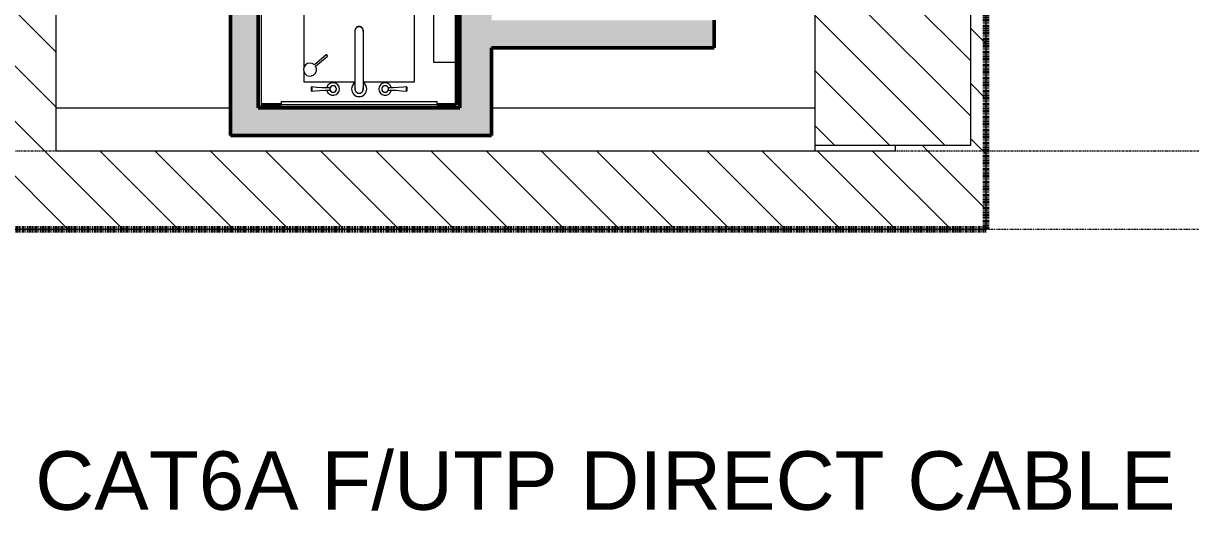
# Model space of a CAD drawing. Header units: inches. Extents: x -1205 to 1409, y -1117 to 895.
# Drawn here: x 156.3 to 335.8, y -1097.4 to -1022.5 of the extents above; entities that cross this region are included whole.
import ezdxf

# ---------------------------------------------------------------- set-up
doc = ezdxf.new("R2010")
doc.units = ezdxf.units.IN
doc.header["$MEASUREMENT"] = 0
for name, pattern in [('Double Dash 3_8_', [1, 0.375, -0.125, 0.125, -0.125, 0.125, -0.125]), ('Double Dash 3_8__2_', [1, 0.375, -0.125, 0.125, -0.125, 0.125, -0.125]), ('Grid Line 1_4_', [0.4375, 0.25, -0.0625, 0.0625, -0.0625])]:
    doc.linetypes.add(name, pattern=pattern)
for name, color, linetype, lineweight in [('A-DETL', 90, 'Continuous', 13), ('A-WALL', 113, 'Continuous', 13), ('A-WALL-PATT', 111, 'Continuous', 13), ('C-PROP-LINE', 91, 'Double Dash 3_8_', 20), ('G-ANNO-TEXT', 231, 'Continuous', 9), ('I-WALL', 2, 'Continuous', 13), ('P-SANR-FIXT', 6, 'Continuous', 9), ('Q-CASE', 31, 'Continuous', 9), ('Q-SPCQ', 91, 'Continuous', 13), ('S-COLS', 52, 'Continuous', 13), ('S-GRID', 1, 'Continuous', 9)]:
    doc.layers.add(name, color=color, linetype=linetype, lineweight=lineweight)
doc.styles.add('Arial_3', font='arial.ttf', dxfattribs={"height": 9})
pattern_1 = [(135, (0, 0), (-4.24264, -4.24264), [])]

# ---------------------------------------------------------------- blocks, each defined once
blk = doc.blocks.new('Concrete-Square-Column - 36 x 24-3368446-8TH FLOOR TELECOM PLAN')
at = {"layer": 'S-COLS', "lineweight": 9}
h = blk.add_hatch(dxfattribs=at)
h.set_pattern_fill('FP_7', color=53, style=0, pattern_type=2)
h.set_pattern_definition([(45, (1023.244, 290.023), (-4.24264, 4.24264), [])])
h.paths.add_polyline_path([(-18, -12), (18, -12), (18, 12), (-18, 12)], flags=0)
at = {"layer": 'S-COLS', "color": 133, "lineweight": 20}
for p, q in [((18, 12), (-18, 12)), ((-18, 12), (-18, -12)), ((18, -12), (18, 12)), ((-18, -12), (18, -12))]:
    blk.add_line(p, q, dxfattribs=at)
blk = doc.blocks.new('Basic Wall _ Wall Tile - Restroom 3x6  - 1_2_ Higher - ___-2712120-8TH FLOOR TELECOM PLAN')
at = {"layer": 'A-WALL-PATT', "lineweight": 9}
h = blk.add_hatch(dxfattribs=at)
h.set_pattern_fill('FP_37', style=0, pattern_type=2)
h.set_pattern_definition([(90, (192.96, -1034.994), (-6, 4e-16), [8.5, 0]), (0, (192.96, -1030.744), (0, -8.5), [6, 0]), (0, (192.96, -1034.994), (0, -8.5), [6, 0]), (0, (192.96, -1026.494), (0, -8.5), [6, 0])])
h.paths.add_polyline_path([(192.96, -1035.24), (192.96, -1034.99), (192.75, -1035.24), (192.78, -1035.24)], flags=0)
at = {"layer": 'I-WALL', "color": 253}
blk.add_line((192.96, -1035.24), (192.71, -1035.24), dxfattribs=at)
blk = doc.blocks.new('Sink-Undercounter-Kohler-Caxton-2210 - Vitreous_China-0-White-2565048-8TH FLOOR TELECOM PLAN')
at = {"layer": 'P-SANR-FIXT'}
for p, q in [((-0.65, 7), (-8.5, 7)), ((-8.5, 7), (-8.5, -7)), ((8.5, 7), (0.62, 7)), ((8.5, 5.34), (8.5, 7)), ((8.5, -7), (8.5, 4.85)), ((-8.5, -7), (8.5, -7))]:
    blk.add_line(p, q, dxfattribs=at)
blk = doc.blocks.new('Faucet-Bath_Deck-Mount_Transitional_Nexus_TB794DD_TOTO - TB794DD-2566225-8TH FLOOR TELECOM PLAN')
at = {"layer": 'P-SANR-FIXT', "color": 53}
for p, q in [((-7.27, 0.31), (-7.27, 0.23)), ((-7.27, 0.23), (-7.27, 0.28)), ((7.27, 0.23), (7.27, 0.32)), ((-7.27, -0.23), (-7.27, -0.31)), ((7.27, -0.23), (7.27, -0.28)), ((7.27, -0.32), (7.27, -0.23)), ((-0.65, -1.86), (-0.65, -6.87)), ((0.65, -6.87), (0.65, -1.86)), ((-0.65, -8.91), (-0.65, -8.92)), ((-0.65, -8.92), (-0.65, -8.98)), ((0.65, -8.92), (0.65, -8.91)), ((0.65, -8.98), (0.65, -8.92))]:
    blk.add_line(p, q, dxfattribs=at)
at = {"layer": 'P-SANR-FIXT', "color": 53, "flags": 128}
for points in [[(-7.33, 0), (-7.33, 0.08), (-7.32, 0.16), (-7.31, 0.24), (-7.3, 0.31), (-7.29, 0.37)], [(-7.29, 0.37), (-7.29, 0.37), (-7.29, 0.37), (-7.29, 0.37), (-7.29, 0.37), (-7.29, 0.37), (-7.29, 0.37), (-7.29, 0.37), (-7.29, 0.38), (-7.29, 0.38), (-7.29, 0.38), (-7.29, 0.38), (-7.29, 0.38), (-7.29, 0.38), (-7.29, 0.38), (-7.29, 0.38), (-7.28, 0.38), (-7.28, 0.38), (-7.28, 0.38), (-7.28, 0.38), (-7.28, 0.38), (-7.28, 0.39), (-7.28, 0.39), (-7.28, 0.39), (-7.28, 0.39), (-7.28, 0.39), (-7.28, 0.39), (-7.27, 0.39), (-7.27, 0.39), (-7.27, 0.39), (-7.27, 0.39), (-7.27, 0.39), (-7.27, 0.39), (-7.27, 0.39), (-7.27, 0.39), (-7.27, 0.39)], [(-7.27, 0.39), (-6.49, 0.31), (-5.71, 0.25), (-4.92, 0.23), (-4.45, 0.24)], [(-3.49, 0), (-3.49, 0.02), (-3.49, 0.04), (-3.49, 0.06), (-3.5, 0.08), (-3.5, 0.1), (-3.51, 0.12), (-3.51, 0.14), (-3.52, 0.16), (-3.52, 0.18), (-3.53, 0.2), (-3.54, 0.22), (-3.55, 0.24), (-3.56, 0.25), (-3.57, 0.27), (-3.58, 0.29), (-3.59, 0.3), (-3.6, 0.32), (-3.62, 0.34), (-3.63, 0.35), (-3.65, 0.37), (-3.66, 0.38), (-3.68, 0.39), (-3.69, 0.41), (-3.71, 0.42), (-3.72, 0.43), (-3.74, 0.44), (-3.76, 0.45), (-3.78, 0.46), (-3.8, 0.47), (-3.82, 0.47), (-3.83, 0.48), (-3.85, 0.49), (-3.87, 0.49), (-3.89, 0.5), (-3.91, 0.5), (-3.93, 0.5), (-3.95, 0.51), (-3.97, 0.51), (-3.99, 0.51), (-4.01, 0.51), (-4.04, 0.51), (-4.06, 0.51), (-4.08, 0.5), (-4.1, 0.5), (-4.12, 0.5), (-4.14, 0.49), (-4.15, 0.48), (-4.17, 0.48), (-4.19, 0.47), (-4.21, 0.46), (-4.23, 0.45), (-4.25, 0.44), (-4.27, 0.43), (-4.28, 0.42), (-4.3, 0.41), (-4.32, 0.4), (-4.33, 0.39), (-4.35, 0.37), (-4.36, 0.36), (-4.38, 0.34), (-4.39, 0.33), (-4.4, 0.31), (-4.41, 0.3), (-4.43, 0.28), (-4.44, 0.26), (-4.45, 0.24), (-4.46, 0.23), (-4.46, 0.21), (-4.47, 0.19), (-4.48, 0.17), (-4.49, 0.15), (-4.49, 0.13), (-4.5, 0.11), (-4.5, 0.09), (-4.5, 0.07), (-4.51, 0.05), (-4.51, 0.03), (-4.51, 0.01), (-4.51, 0)], [(4.51, 0), (4.51, 0.02), (4.51, 0.04), (4.51, 0.06), (4.5, 0.08), (4.5, 0.1), (4.49, 0.12), (4.49, 0.14), (4.48, 0.16), (4.48, 0.18), (4.47, 0.2), (4.46, 0.22), (4.45, 0.24), (4.44, 0.25), (4.43, 0.27), (4.42, 0.29), (4.41, 0.3), (4.4, 0.32), (4.38, 0.34), (4.37, 0.35), (4.35, 0.37), (4.34, 0.38), (4.32, 0.39), (4.31, 0.41), (4.29, 0.42), (4.28, 0.43), (4.26, 0.44), (4.24, 0.45), (4.22, 0.46), (4.2, 0.47), (4.18, 0.47), (4.17, 0.48), (4.15, 0.49), (4.13, 0.49), (4.11, 0.5), (4.09, 0.5), (4.07, 0.5), (4.05, 0.51), (4.03, 0.51), (4.01, 0.51), (3.99, 0.51), (3.96, 0.51), (3.94, 0.51), (3.92, 0.5), (3.9, 0.5), (3.88, 0.5), (3.86, 0.49), (3.85, 0.48), (3.83, 0.48), (3.81, 0.47), (3.79, 0.46), (3.77, 0.45), (3.75, 0.44), (3.73, 0.43), (3.72, 0.42), (3.7, 0.41), (3.68, 0.4), (3.67, 0.39), (3.65, 0.37), (3.64, 0.36), (3.62, 0.34), (3.61, 0.33), (3.6, 0.31), (3.59, 0.3), (3.57, 0.28), (3.56, 0.26), (3.55, 0.24), (3.54, 0.23), (3.54, 0.21), (3.53, 0.19), (3.52, 0.17), (3.51, 0.15), (3.51, 0.13), (3.5, 0.11), (3.5, 0.09), (3.5, 0.07), (3.49, 0.05), (3.49, 0.03), (3.49, 0.01), (3.49, 0)], [(4.45, 0.24), (5.23, 0.24), (6.02, 0.27), (6.8, 0.34), (7.27, 0.39)], [(7.27, 0.39), (7.27, 0.39), (7.27, 0.39), (7.27, 0.39), (7.27, 0.39), (7.27, 0.39), (7.27, 0.39), (7.27, 0.39), (7.28, 0.39), (7.28, 0.39), (7.28, 0.39), (7.28, 0.39), (7.28, 0.39), (7.28, 0.39), (7.28, 0.39), (7.28, 0.38), (7.28, 0.38), (7.28, 0.38), (7.28, 0.38), (7.29, 0.38), (7.29, 0.38), (7.29, 0.38), (7.29, 0.38), (7.29, 0.38), (7.29, 0.38), (7.29, 0.38), (7.29, 0.38), (7.29, 0.37), (7.29, 0.37), (7.29, 0.37), (7.29, 0.37), (7.29, 0.37), (7.29, 0.37), (7.29, 0.37), (7.29, 0.37), (7.29, 0.37)], [(7.29, 0.37), (7.31, 0.29), (7.32, 0.21), (7.32, 0.13), (7.33, 0.06), (7.33, 0)], [(7.33, 0), (7.33, -0.08), (7.32, -0.16), (7.31, -0.24), (7.3, -0.31), (7.29, -0.37)], [(-7.29, -0.37), (-7.31, -0.29), (-7.32, -0.21), (-7.32, -0.13), (-7.33, -0.05), (-7.33, 0)], [(-7.27, -0.39), (-7.27, -0.39), (-7.27, -0.39), (-7.27, -0.39), (-7.27, -0.39), (-7.27, -0.39), (-7.27, -0.39), (-7.27, -0.39), (-7.28, -0.39), (-7.28, -0.39), (-7.28, -0.39), (-7.28, -0.39), (-7.28, -0.39), (-7.28, -0.39), (-7.28, -0.39), (-7.28, -0.38), (-7.28, -0.38), (-7.28, -0.38), (-7.28, -0.38), (-7.29, -0.38), (-7.29, -0.38), (-7.29, -0.38), (-7.29, -0.38), (-7.29, -0.38), (-7.29, -0.38), (-7.29, -0.38), (-7.29, -0.38), (-7.29, -0.37), (-7.29, -0.37), (-7.29, -0.37), (-7.29, -0.37), (-7.29, -0.37), (-7.29, -0.37), (-7.29, -0.37), (-7.29, -0.37), (-7.29, -0.37)], [(-4.45, -0.24), (-5.23, -0.24), (-6.02, -0.27), (-6.8, -0.34), (-7.27, -0.39)], [(-4.51, 0), (-4.51, -0.02), (-4.51, -0.04), (-4.51, -0.06), (-4.5, -0.08), (-4.5, -0.1), (-4.49, -0.12), (-4.49, -0.14), (-4.48, -0.16), (-4.48, -0.18), (-4.47, -0.2), (-4.46, -0.22), (-4.45, -0.24), (-4.44, -0.25), (-4.43, -0.27), (-4.42, -0.29), (-4.41, -0.3), (-4.4, -0.32), (-4.38, -0.34), (-4.37, -0.35), (-4.35, -0.37), (-4.34, -0.38), (-4.32, -0.39), (-4.31, -0.41), (-4.29, -0.42), (-4.28, -0.43), (-4.26, -0.44), (-4.24, -0.45), (-4.22, -0.46), (-4.2, -0.47), (-4.18, -0.47), (-4.17, -0.48), (-4.15, -0.49), (-4.13, -0.49), (-4.11, -0.5), (-4.09, -0.5), (-4.07, -0.5), (-4.05, -0.51), (-4.03, -0.51), (-4.01, -0.51), (-3.99, -0.51), (-3.96, -0.51), (-3.94, -0.51), (-3.92, -0.5), (-3.9, -0.5), (-3.88, -0.5), (-3.86, -0.49), (-3.85, -0.48), (-3.83, -0.48), (-3.81, -0.47), (-3.79, -0.46), (-3.77, -0.45), (-3.75, -0.44), (-3.73, -0.43), (-3.72, -0.42), (-3.7, -0.41), (-3.68, -0.4), (-3.67, -0.39), (-3.65, -0.37), (-3.64, -0.36), (-3.62, -0.34), (-3.61, -0.33), (-3.6, -0.31), (-3.59, -0.3), (-3.57, -0.28), (-3.56, -0.26), (-3.55, -0.24), (-3.54, -0.23), (-3.54, -0.21), (-3.53, -0.19), (-3.52, -0.17), (-3.51, -0.15), (-3.51, -0.13), (-3.5, -0.11), (-3.5, -0.09), (-3.5, -0.07), (-3.49, -0.05), (-3.49, -0.03), (-3.49, -0.01), (-3.49, 0)], [(-0.65, 0), (-0.65, 0), (-0.65, -0.01), (-0.65, -0.01), (-0.65, -0.03), (-0.65, -0.04), (-0.65, -0.06), (-0.65, -0.08), (-0.65, -0.1), (-0.65, -0.13), (-0.65, -0.15), (-0.65, -0.19), (-0.65, -0.22), (-0.65, -0.26), (-0.65, -0.3), (-0.65, -0.34), (-0.65, -0.39), (-0.65, -0.44), (-0.65, -0.49), (-0.65, -0.54), (-0.65, -0.59), (-0.65, -0.65), (-0.65, -0.71), (-0.65, -0.77), (-0.65, -0.83), (-0.65, -0.9), (-0.65, -0.97), (-0.65, -1.03), (-0.65, -1.1), (-0.65, -1.18), (-0.65, -1.25), (-0.65, -1.32), (-0.65, -1.4), (-0.65, -1.47), (-0.65, -1.55), (-0.65, -1.62), (-0.65, -1.7), (-0.65, -1.78), (-0.65, -1.86)], [(0.65, -1.86), (0.65, -1.78), (0.65, -1.7), (0.65, -1.62), (0.65, -1.54), (0.65, -1.47), (0.65, -1.39), (0.65, -1.32), (0.65, -1.25), (0.65, -1.17), (0.65, -1.1), (0.65, -1.03), (0.65, -0.96), (0.65, -0.9), (0.65, -0.83), (0.65, -0.77), (0.65, -0.71), (0.65, -0.65), (0.65, -0.59), (0.65, -0.54), (0.65, -0.48), (0.65, -0.43), (0.65, -0.39), (0.65, -0.34), (0.65, -0.3), (0.65, -0.26), (0.65, -0.22), (0.65, -0.19), (0.65, -0.15), (0.65, -0.12), (0.65, -0.1), (0.65, -0.08), (0.65, -0.06), (0.65, -0.04), (0.65, -0.02), (0.65, -0.01), (0.65, -0.01), (0.65, 0), (0.65, 0)], [(3.49, 0), (3.49, -0.02), (3.49, -0.04), (3.49, -0.06), (3.5, -0.08), (3.5, -0.1), (3.51, -0.12), (3.51, -0.14), (3.52, -0.16), (3.52, -0.18), (3.53, -0.2), (3.54, -0.22), (3.55, -0.24), (3.56, -0.25), (3.57, -0.27), (3.58, -0.29), (3.59, -0.3), (3.6, -0.32), (3.62, -0.34), (3.63, -0.35), (3.65, -0.37), (3.66, -0.38), (3.68, -0.39), (3.69, -0.41), (3.71, -0.42), (3.72, -0.43), (3.74, -0.44), (3.76, -0.45), (3.78, -0.46), (3.8, -0.47), (3.82, -0.47), (3.83, -0.48), (3.85, -0.49), (3.87, -0.49), (3.89, -0.5), (3.91, -0.5), (3.93, -0.5), (3.95, -0.51), (3.97, -0.51), (3.99, -0.51), (4.01, -0.51), (4.04, -0.51), (4.06, -0.51), (4.08, -0.5), (4.1, -0.5), (4.12, -0.5), (4.14, -0.49), (4.15, -0.48), (4.17, -0.48), (4.19, -0.47), (4.21, -0.46), (4.23, -0.45), (4.25, -0.44), (4.27, -0.43), (4.28, -0.42), (4.3, -0.41), (4.32, -0.4), (4.33, -0.39), (4.35, -0.37), (4.36, -0.36), (4.38, -0.34), (4.39, -0.33), (4.4, -0.31), (4.41, -0.3), (4.43, -0.28), (4.44, -0.26), (4.45, -0.24), (4.46, -0.23), (4.46, -0.21), (4.47, -0.19), (4.48, -0.17), (4.49, -0.15), (4.49, -0.13), (4.5, -0.11), (4.5, -0.09), (4.5, -0.07), (4.51, -0.05), (4.51, -0.03), (4.51, -0.01), (4.51, 0)], [(7.27, -0.39), (6.49, -0.31), (5.71, -0.25), (4.92, -0.23), (4.45, -0.24)], [(7.29, -0.37), (7.29, -0.37), (7.29, -0.37), (7.29, -0.37), (7.29, -0.37), (7.29, -0.37), (7.29, -0.37), (7.29, -0.37), (7.29, -0.38), (7.29, -0.38), (7.29, -0.38), (7.29, -0.38), (7.29, -0.38), (7.29, -0.38), (7.29, -0.38), (7.29, -0.38), (7.28, -0.38), (7.28, -0.38), (7.28, -0.38), (7.28, -0.38), (7.28, -0.38), (7.28, -0.39), (7.28, -0.39), (7.28, -0.39), (7.28, -0.39), (7.28, -0.39), (7.28, -0.39), (7.27, -0.39), (7.27, -0.39), (7.27, -0.39), (7.27, -0.39)], [(7.27, -0.39), (7.27, -0.39), (7.27, -0.39), (7.27, -0.39), (7.27, -0.39), (7.27, -0.39)], [(-0.65, -6.87), (-0.65, -6.95), (-0.65, -7.03), (-0.65, -7.11), (-0.65, -7.19), (-0.65, -7.26), (-0.65, -7.34), (-0.65, -7.42), (-0.65, -7.49), (-0.65, -7.57), (-0.65, -7.64), (-0.65, -7.72), (-0.65, -7.79), (-0.65, -7.86), (-0.65, -7.93), (-0.65, -8), (-0.65, -8.06), (-0.65, -8.13), (-0.65, -8.19), (-0.65, -8.25), (-0.65, -8.31), (-0.65, -8.36), (-0.65, -8.42), (-0.65, -8.47), (-0.65, -8.52), (-0.65, -8.57), (-0.65, -8.61), (-0.65, -8.65), (-0.65, -8.69), (-0.65, -8.73), (-0.65, -8.76), (-0.65, -8.79), (-0.65, -8.82), (-0.65, -8.84), (-0.65, -8.87), (-0.65, -8.89), (-0.65, -8.9), (-0.65, -8.91)], [(0.65, -8.91), (0.65, -8.89), (0.65, -8.87), (0.65, -8.85), (0.65, -8.83), (0.65, -8.8), (0.65, -8.77), (0.65, -8.74), (0.65, -8.7), (0.65, -8.66), (0.65, -8.62), (0.65, -8.58), (0.65, -8.53), (0.65, -8.49), (0.65, -8.43), (0.65, -8.38), (0.65, -8.33), (0.65, -8.27), (0.65, -8.21), (0.65, -8.15), (0.65, -8.08), (0.65, -8.02), (0.65, -7.95), (0.65, -7.88), (0.65, -7.81), (0.65, -7.74), (0.65, -7.67), (0.65, -7.59), (0.65, -7.52), (0.65, -7.44), (0.65, -7.37), (0.65, -7.29), (0.65, -7.21), (0.65, -7.13), (0.65, -7.06), (0.65, -6.98), (0.65, -6.9), (0.65, -6.87)], [(-0.65, -8.98), (-0.65, -9), (-0.64, -9.03), (-0.64, -9.06), (-0.64, -9.08), (-0.63, -9.11), (-0.63, -9.13), (-0.62, -9.16), (-0.61, -9.18), (-0.6, -9.2), (-0.59, -9.23), (-0.58, -9.25), (-0.57, -9.27), (-0.56, -9.3), (-0.55, -9.32), (-0.53, -9.34), (-0.52, -9.36), (-0.5, -9.38), (-0.49, -9.4), (-0.47, -9.42), (-0.45, -9.44), (-0.43, -9.45), (-0.41, -9.47), (-0.39, -9.49), (-0.37, -9.5), (-0.35, -9.52), (-0.33, -9.53), (-0.3, -9.54), (-0.28, -9.55), (-0.26, -9.56), (-0.23, -9.57), (-0.21, -9.58), (-0.19, -9.59), (-0.16, -9.6), (-0.14, -9.6), (-0.11, -9.61), (-0.08, -9.61), (-0.06, -9.61), (-0.03, -9.62), (-0.01, -9.62), (0, -9.62)], [(0, -9.62), (0.03, -9.62), (0.05, -9.61), (0.08, -9.61), (0.1, -9.61), (0.13, -9.6), (0.15, -9.6), (0.18, -9.59), (0.2, -9.58), (0.23, -9.58), (0.25, -9.57), (0.28, -9.56), (0.3, -9.54), (0.32, -9.53), (0.34, -9.52), (0.36, -9.5), (0.39, -9.49), (0.41, -9.47), (0.43, -9.46), (0.44, -9.44), (0.46, -9.42), (0.48, -9.4), (0.5, -9.39), (0.51, -9.37), (0.53, -9.34), (0.54, -9.32), (0.56, -9.3), (0.57, -9.28), (0.58, -9.26), (0.59, -9.23), (0.6, -9.21), (0.61, -9.19), (0.62, -9.16), (0.63, -9.14), (0.63, -9.11), (0.64, -9.09), (0.64, -9.06), (0.64, -9.04), (0.65, -9.01), (0.65, -8.99), (0.65, -8.98)]]:
    blk.add_lwpolyline(points, dxfattribs=at)
at = {"layer": 'P-SANR-FIXT', "color": 53}
for centre, radius, start, end in [((-4, 0), 0.979, 0, 165), ((-4, 0), 0.509, 166.1853, 180), ((-4, 0), 0.509, 63.9894, 164.2558), ((-4, 0), 0.509, 0, 60), ((0, 0), 1.17, 0, 180), ((0, 0), 0.646, 90, 195), ((0, 0), 0.644, 360, 180), ((0, 0), 0.646, 348.7314, 90), ((4, 0), 0.979, 15, 180), ((4, 0), 0.979, 180, 345), ((4, 0), 0.509, 15.7442, 180), ((4, 0), 0.509, 0.2153, 13.8147), ((-4, 0), 0.979, 195, 360), ((-4, 0), 0.509, 180, 193.8147), ((-4, 0), 0.509, 195.7442, 296.0106), ((-4, 0), 0.509, 300, 0), ((0, 0), 1.17, 180, 237.1758), ((0, 0), 0.644, 180, 195), ((0, 0), 0.644, 350.6114, 360), ((0, 0), 1.17, 302.8242, 360), ((4, 0), 0.509, 180, 344.2558), ((4, 0), 0.509, 346.1853, 359.7847)]:
    blk.add_arc(centre, radius, start, end, dxfattribs=at)
for major_axis, start_param, end_param in [((-0.646, 0), 6.169751, 7.853982), ((0.646, 0), 3.141593, 3.355129), ((0.646, 0), 4.712389, 6.407113)]:
    blk.add_ellipse((0, -8.92), major_axis=major_axis, ratio=0.985556, start_param=start_param, end_param=end_param, dxfattribs=at)
for points in [[(-7.27, 0.39), (-7.27, 0.39), (-7.26, 0.38), (-7.26, 0.38)], [(-7.27, 0.38), (-7.27, 0.38), (-7.27, 0.37), (-7.26, 0.36), (-7.26, 0.35)], [(-7.27, 0.36), (-7.27, 0.35), (-7.27, 0.34), (-7.26, 0.32), (-7.26, 0.31)], [(-7.26, 0.23), (-7.26, 0.22), (-7.27, 0.2), (-7.27, 0.17), (-7.27, 0.16)], [(-7.26, 0.16), (-7.26, 0.15), (-7.27, 0.12), (-7.27, 0.1), (-7.27, 0.08)], [(-7.26, 0.08), (-7.26, 0.07), (-7.27, 0.04), (-7.27, 0.01), (-7.27, 0)], [(7.26, 0.38), (7.26, 0.38), (7.27, 0.39), (7.27, 0.39)], [(7.26, 0.36), (7.26, 0.36), (7.27, 0.37), (7.27, 0.38), (7.27, 0.38)], [(7.26, 0.31), (7.26, 0.32), (7.27, 0.34), (7.27, 0.35), (7.27, 0.36)], [(7.27, 0.16), (7.27, 0.17), (7.27, 0.19), (7.26, 0.22), (7.26, 0.23)], [(7.27, 0.08), (7.27, 0.09), (7.27, 0.12), (7.26, 0.15), (7.26, 0.16)], [(7.27, 0), (7.27, 0.01), (7.27, 0.04), (7.26, 0.07), (7.26, 0.08)], [(-7.27, 0), (-7.27, -0.01), (-7.27, -0.04), (-7.26, -0.07), (-7.26, -0.08)], [(-7.27, -0.08), (-7.27, -0.1), (-7.27, -0.12), (-7.26, -0.15), (-7.26, -0.16)], [(-7.27, -0.16), (-7.27, -0.17), (-7.27, -0.2), (-7.26, -0.22), (-7.26, -0.23)], [(-7.26, -0.31), (-7.26, -0.32), (-7.27, -0.34), (-7.27, -0.35), (-7.27, -0.36)], [(-7.26, -0.35), (-7.26, -0.36), (-7.27, -0.37), (-7.27, -0.38), (-7.27, -0.38)], [(-7.27, -0.39), (-7.27, -0.39), (-7.26, -0.38), (-7.26, -0.38)], [(-7.26, -0.38), (-7.26, -0.38), (-7.27, -0.39), (-7.27, -0.39)], [(7.26, -0.08), (7.26, -0.07), (7.27, -0.04), (7.27, -0.01), (7.27, 0)], [(7.26, -0.16), (7.26, -0.15), (7.27, -0.12), (7.27, -0.09), (7.27, -0.08)], [(7.26, -0.23), (7.26, -0.22), (7.27, -0.19), (7.27, -0.17), (7.27, -0.16)], [(7.27, -0.36), (7.27, -0.35), (7.27, -0.34), (7.26, -0.32), (7.26, -0.31)], [(7.27, -0.38), (7.27, -0.38), (7.27, -0.37), (7.26, -0.36), (7.26, -0.36)], [(7.26, -0.38), (7.26, -0.38), (7.27, -0.39), (7.27, -0.39)], [(7.27, -0.39), (7.27, -0.39), (7.27, -0.39), (7.26, -0.38), (7.26, -0.38)]]:
    blk.add_open_spline(points, degree=3, dxfattribs=at)
for points, knots in [([(-4.45, 0.23), (-4.45, 0.23), (-4.46, 0.23), (-4.46, 0.21), (-4.47, 0.2), (-4.48, 0.18), (-4.49, 0.15), (-4.5, 0.09), (-4.51, 0.04), (-4.51, 0)], [0.5555556, 0.5555556, 0.5555556, 0.5555556, 0.5833333, 0.6527778, 0.6875, 0.7222222, 0.7916667, 0.8611111, 1, 1, 1, 1]), ([(4.51, 0), (4.51, 0.03), (4.5, 0.08), (4.49, 0.14), (4.48, 0.18), (4.47, 0.2), (4.46, 0.21), (4.46, 0.22), (4.45, 0.23), (4.45, 0.23)], [0, 0, 0, 0, 0.1111111, 0.2222222, 0.2777778, 0.3333333, 0.3611111, 0.3888889, 0.4444444, 0.4444444, 0.4444444, 0.4444444]), ([(-4.51, 0), (-4.51, -0.03), (-4.5, -0.08), (-4.49, -0.14), (-4.48, -0.18), (-4.47, -0.2), (-4.46, -0.21), (-4.46, -0.22), (-4.45, -0.23), (-4.45, -0.23)], [0, 0, 0, 0, 0.1111111, 0.2222222, 0.2777778, 0.3333333, 0.3611111, 0.3888889, 0.4444444, 0.4444444, 0.4444444, 0.4444444]), ([(4.45, -0.23), (4.45, -0.23), (4.46, -0.23), (4.46, -0.21), (4.47, -0.2), (4.48, -0.18), (4.49, -0.15), (4.5, -0.09), (4.51, -0.04), (4.51, 0)], [0.5555556, 0.5555556, 0.5555556, 0.5555556, 0.5833333, 0.6527778, 0.6875, 0.7222222, 0.7916667, 0.8611111, 1, 1, 1, 1])]:
    blk.add_open_spline(points, degree=3, knots=knots, dxfattribs=at)
blk = doc.blocks.new('Accessory-Soap_Dispenser-KOHLER-Contemporary-K-1895 - Not a Type - See Type Catalog-2570115-8TH FLOOR TELECOM PLAN')
at = {"layer": 'Q-SPCQ', "lineweight": 9}
for p, q in [((-0.14, -0.99), (-0.14, -3.38)), ((0.14, -3.38), (0.14, -0.99))]:
    blk.add_line(p, q, dxfattribs=at)
for centre, radius, start, end in [((0, 0), 0.995, 278.0177, 261.9823), ((-0.1, -3.38), 0.0427, 180, 246.6992), ((-0.02, -3.2), 0.238, 246.6992, 258.4717), ((-0.01, -3.16), 0.277, 258.4717, 268.5454), ((0, -2.85), 0.592, 268.2377, 271.994), ((0.01, -3.16), 0.277, 271.994, 281.5283), ((0.02, -3.2), 0.238, 281.5283, 293.3008), ((0.1, -3.38), 0.0427, 293.3008, 0)]:
    blk.add_arc(centre, radius, start, end, dxfattribs=at)
blk = doc.blocks.new('Mirror with Frame - 24_x36_-2933369-8TH FLOOR TELECOM PLAN')
at = {"layer": 'Q-SPCQ', "color": 53, "lineweight": 9}
for p, q in [((-11.04, 0.75), (-11.04, 0.25)), ((12.96, 0.25), (12.96, 0.75))]:
    blk.add_line(p, q, dxfattribs=at)
at = {"layer": 'Q-SPCQ', "lineweight": 9}
for p, q in [((-11.04, 0.75), (12.96, 0.75)), ((-11.04, 0.75), (-11.04, 0.25)), ((12.96, 0.25), (-11.04, 0.25)), ((12.96, 0.25), (12.96, 0.75))]:
    blk.add_line(p, q, dxfattribs=at)
blk = doc.blocks.new('Bradley-Washroom_Accessories-Towel_Dispensers-250-33 - Bradley-Washroom_Accessories-Towel_Dispensers-250-33-V74-8TH FLOOR TELECOM PLAN')
at = {"layer": 'Q-SPCQ', "color": 53, "lineweight": 9}
for p, q in [((228.84, -1005.24), (232.34, -1005.24)), ((232.34, -1005.24), (232.34, -1016.24)), ((232.34, -1016.24), (228.84, -1016.24))]:
    blk.add_line(p, q, dxfattribs=at)
blk = doc.blocks.new('Family - ___-851313-8TH FLOOR TELECOM PLAN')
at = {"layer": 'C-PROP-LINE', "color": 133, "linetype": 'Double Dash 3_8__2_'}
blk.add_line((-889.89, -1054.12), (389.27, -1054.12), dxfattribs=at)
blk = doc.blocks.new('18433_1 - AEO NY - CENTRAL_rvt-1-8TH FLOOR TELECOM PLAN')
at = {"layer": 'A-WALL-PATT', "lineweight": 9}
h = blk.add_hatch(dxfattribs=at)
h.set_pattern_fill('FP_1', color=53, style=0, pattern_type=2)
h.set_pattern_definition(pattern_1)
h.paths.add_polyline_path([(304.4, -1042.12), (304.4, -900.62), (290.4, -900.62), (290.4, -1005.24), (302.02, -1005.24), (302.02, -1041.24), (290.4, -1041.24), (290.4, -1042.12), (302.02, -1042.12)], flags=0)
h.paths.add_polyline_path([(290.4, -844.12), (304.4, -844.12), (304.4, -770.12), (290.4, -770.12), (290.4, -791.74), (298.4, -791.74), (298.4, -815.74), (290.4, -815.74), (290.4, -837.04)], flags=0)
h.paths.add_polyline_path([(290.4, -726.12), (304.4, -726.12), (304.4, -725.99), (290.4, -725.99)], flags=0)
h.paths.add_polyline_path([(304.4, -709.99), (304.4, -666.87), (290.4, -666.87), (290.4, -709.99)], flags=0)
h.paths.add_polyline_path([(304.4, -598.37), (304.4, -556.12), (290.4, -556.12), (290.4, -562.62), (294.9, -562.62), (294.9, -586.62), (290.4, -586.62), (290.4, -598.37)], flags=0)
at = {"layer": 'A-WALL-PATT'}
for points in [[(228.34, -1035.49), (228.34, -904.62), (223.46, -904.62), (223.46, -1035.49)], [(192.46, -1035.49), (192.46, -1018.74), (188.21, -1018.74), (188.21, -1035.49)], [(228.34, -1026.24), (262.59, -1026.24), (262.59, -1021.99), (228.34, -1021.99)], [(228.34, -1039.74), (228.34, -1035.49), (188.21, -1035.49), (188.21, -1039.74), (222.8, -1039.74)]]:
    blk.add_hatch(color=253, dxfattribs=at).paths.add_polyline_path(points, flags=0)
at = {"layer": 'A-WALL-PATT', "lineweight": 5}
for points in [[(222.96, -1034.99), (223.46, -1034.99), (223.46, -918.49), (222.96, -918.49), (222.96, -1030.63)], [(217.28, -1035.49), (223.46, -1035.49), (223.46, -1034.99), (192.96, -1034.99), (192.96, -1035.49), (211.75, -1035.49)]]:
    blk.add_hatch(color=9, dxfattribs=at).paths.add_polyline_path(points, flags=0)
at = {"layer": 'A-WALL-PATT', "lineweight": 9}
h = blk.add_hatch(dxfattribs=at)
h.set_pattern_fill('FP_1', color=53, style=0, pattern_type=2)
h.set_pattern_definition(pattern_1)
h.paths.add_polyline_path([(153.4, -1042.12), (161.4, -1042.12), (161.4, -976.12), (153.4, -976.12), (153.4, -1030.63)], flags=0)
h = blk.add_hatch(dxfattribs=at)
h.set_pattern_fill('FP_1', color=53, style=0, pattern_type=2)
h.set_pattern_definition(pattern_1)
h.paths.add_polyline_path([(304.4, -1054.12), (304.4, -1042.12), (138.9, -1042.12), (138.9, -1048.62), (110.9, -1048.62), (110.9, -1042.12), (-75.23, -1042.12), (-75.23, -1048.62), (-99.23, -1048.62), (-99.23, -1042.12), (-332.82, -1042.12), (-332.82, -1043.12), (-356.82, -1043.12), (-356.82, -1042.12), (-575.1, -1042.12), (-575.1, -1043.12), (-599.1, -1043.12), (-599.1, -1042.12), (-789.98, -1042.12), (-789.98, -1048.62), (-817.98, -1048.62), (-817.98, -1042.12), (-892.39, -1042.12), (-892.39, -1054.12), (267, -1054.12)], flags=0)
at = {"layer": 'A-WALL', "color": 133, "lineweight": 20}
for p, q in [((304.4, -1042.12), (304.4, -900.62)), ((161.4, -1042.12), (161.4, -1018.74)), ((290.4, -1042.12), (161.4, -1042.12)), ((290.4, -1041.24), (290.4, -1042.12)), ((304.4, -1054.12), (304.4, -1042.12)), ((-892.39, -1054.12), (304.4, -1054.12))]:
    blk.add_line(p, q, dxfattribs=at)
at = {"layer": 'I-WALL', "color": 213, "lineweight": 50}
for p, q in [((222.96, -918.99), (222.96, -1034.99)), ((223.46, -1034.99), (223.46, -918.49)), ((223.46, -918.49), (223.46, -1035.49)), ((188.21, -1018.74), (188.21, -1035.49)), ((192.46, -1035.49), (192.46, -1018.74)), ((262.59, -1026.24), (262.59, -1021.99)), ((228.34, -1026.24), (262.59, -1026.24)), ((228.34, -1035.49), (228.34, -1026.24)), ((188.21, -1035.49), (188.21, -1039.74)), ((223.46, -1035.49), (192.46, -1035.49)), ((195.97, -1034.99), (192.96, -1034.99)), ((192.96, -1035.49), (223.46, -1035.49)), ((222.96, -1034.99), (219.97, -1034.99)), ((223.46, -1035.49), (223.46, -1034.99)), ((228.34, -1039.74), (228.34, -1035.49)), ((188.21, -1039.74), (228.34, -1039.74))]:
    blk.add_line(p, q, dxfattribs=at)
at = {"layer": 'I-WALL', "color": 53, "lineweight": 9}
for p, q in [((161.4, -1035.49), (188.21, -1035.49)), ((228.34, -1035.49), (278.02, -1035.49)), ((278.02, -1041.24), (278.02, -1042.12))]:
    blk.add_line(p, q, dxfattribs=at)
at = {"layer": 'Q-CASE', "color": 53}
blk.add_line((192.96, -1034.99), (192.96, -1014.49), dxfattribs=at)
at = {"layer": 'S-GRID', "linetype": 'Grid Line 1_4_'}
blk.add_line((444.9, -1042.12), (-904.42, -1042.12), dxfattribs=at)
at = {"color": 133, "linetype": 'Double Dash 3_8__2_', "lineweight": 20}
blk.add_blockref('Family - ___-851313-8TH FLOOR TELECOM PLAN', (0, 0), dxfattribs=at)
at = {"color": 53, "lineweight": 9}
for name, p, rotation in [('Concrete-Square-Column - 36 x 24-3368446-8TH FLOOR TELECOM PLAN', (290.02, -1023.24), 89.9999999999999), ('Sink-Undercounter-Kohler-Caxton-2210 - Vitreous_China-0-White-2565048-8TH FLOOR TELECOM PLAN', (207.96, -1024.49), 180), ('Bradley-Washroom_Accessories-Towel_Dispensers-250-33 - Bradley-Washroom_Accessories-Towel_Dispensers-250-33-V74-8TH FLOOR TELECOM PLAN', (451.8, -2033.74), 180), ('Faucet-Bath_Deck-Mount_Transitional_Nexus_TB794DD_TOTO - TB794DD-2566225-8TH FLOOR TELECOM PLAN', (207.97, -1032.58), 180), ('Accessory-Soap_Dispenser-KOHLER-Contemporary-K-1895 - Not a Type - See Type Catalog-2570115-8TH FLOOR TELECOM PLAN', (200.42, -1029.6), 129.9999999999987)]:
    blk.add_blockref(name, p, dxfattribs=dict(at, rotation=rotation))
for name, p in [('Basic Wall _ Wall Tile - Restroom 3x6  - 1_2_ Higher - ___-2712120-8TH FLOOR TELECOM PLAN', (0, 0)), ('Mirror with Frame - 24_x36_-2933369-8TH FLOOR TELECOM PLAN', (207.01, -1035.24))]:
    blk.add_blockref(name, p, dxfattribs=at)

msp = doc.modelspace()

# ---------------------------------------------------------------- block references
at = {"lineweight": 5}
msp.add_blockref('18433_1 - AEO NY - CENTRAL_rvt-1-8TH FLOOR TELECOM PLAN', (0, 0), dxfattribs=at)

# ---------------------------------------------------------------- next in the draw order: linework, layer by layer
at = {"layer": 'A-DETL', "linetype": 'Double Dash 3_8_', "lineweight": 140}
for p, q in [((304.4, -1054.12), (304.4, -774.37)), ((-896.85, -1054.12), (304.4, -1054.12))]:
    msp.add_line(p, q, dxfattribs=at)

# ---------------------------------------------------------------- next in the draw order: texts
at = {"layer": 'G-ANNO-TEXT', "color": 7, "insert": (158.16, -1088.31), "char_height": 9, "width": 214.827, "attachment_point": 1, "style": 'Arial_3'}
msp.add_mtext('CAT6A F/UTP DIRECT CABLE', dxfattribs=at)

doc.saveas('drawing.dxf')
